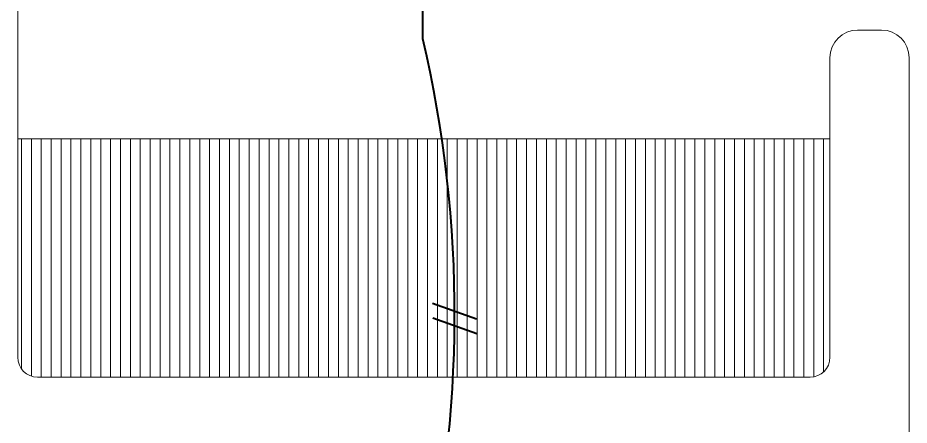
# Model space of a CAD drawing. Header units: metres. Extents: x 14 to 2416, y -346 to 476.
# Drawn here: x 146.327 to 148.577, y -82.392 to -81.364 of the extents above; entities that cross this region are included whole.
import ezdxf

# ---------------------------------------------------------------- set-up
doc = ezdxf.new("R2010")
doc.units = ezdxf.units.M
doc.linetypes.add('0', pattern=[0])
doc.layers.get('0').update_dxf_attribs({"linetype": '0', "lineweight": 20})
for name, color, linetype, lineweight in [('A-ANNO-TEXT', 20, 'Continuous', 13), ('A-WALL', 250, 'Continuous', 20), ('closets', 253, 'Continuous', 0), ('E Salida Luces', 22, 'Continuous', 40), ('E Tuberia Emp Losa', 22, 'Continuous', 40)]:
    doc.layers.add(name, color=color, linetype=linetype, lineweight=lineweight)

# ---------------------------------------------------------------- blocks, each defined once
blk = doc.blocks.new('PL BASE 2N NASAS 09')
at = {"layer": 'closets'}
h = blk.add_hatch(dxfattribs=at)
h.set_pattern_fill('LINE', color=256, scale=0.2, angle=90)
h.set_pattern_definition([(90, (-796.989285, 240.300376), (-0.025, 2e-18), [])])
edge = h.paths.add_edge_path()
edge.add_arc((173.8975, -21.3608), 0.05, 270, 360)
edge.add_line((173.9475, -21.3608), (173.9475, -20.8108))
edge.add_line((173.9475, -20.8108), (171.8975, -20.8108))
edge.add_line((171.8975, -20.8108), (171.8975, -21.3608))
edge.add_arc((171.9475, -21.3608), 0.05, 180, 270)
edge.add_line((171.9475, -21.4108), (173.8975, -21.4108))
at = {"layer": 'A-WALL'}
for p, q in [((171.8975, -19.4117), (171.8975, -21.3617)), ((174.0175, -20.5358), (174.0775, -20.5358)), ((173.9475, -20.6058), (173.9475, -21.3617)), ((174.1475, -23.8682), (174.1475, -20.6058)), ((171.9475, -21.4117), (173.8975, -21.4117))]:
    blk.add_line(p, q, dxfattribs=at)
for centre, radius, start, end in [((174.0175, -20.6058), 0.07, 90, 180), ((174.0775, -20.6058), 0.07, 0, 90), ((171.9475, -21.3617), 0.05, 180, 270), ((173.8975, -21.3617), 0.05, 270, 360)]:
    blk.add_arc(centre, radius, start, end, dxfattribs=at)
at = {"layer": 'closets'}
blk.add_line((171.8975, -20.8108), (173.9475, -20.8108), dxfattribs=at)
blk = doc.blocks.new('PL MUEBLES 2N NASAS 09')
blk.add_blockref('PL BASE 2N NASAS 09', (49.9143, 62.717))
blk = doc.blocks.new('A$C595364de')
blk.add_blockref('PL MUEBLES 2N NASAS 09', (-199.5618, -36.6052))
blk = doc.blocks.new('*U500')
at = {"layer": 'E Salida Luces', "linetype": 'Continuous'}
for p, q in [((0, 0.3583), (0, 0.1807)), ((-0.3576, 0.0007), (-0.18, 0.0007)), ((0.18, 0.0007), (0.3576, 0.0007)), ((0, -0.1793), (0, -0.3569))]:
    blk.add_line(p, q, dxfattribs=at)
blk.add_circle((0, 0.0007), 0.18, dxfattribs=at)
blk = doc.blocks.new('*U370')
for p, q in [((0.025, 1.368), (-1.049, -1.483)), ((0.987, 1.368), (-0.088, -1.483))]:
    blk.add_line(p, q)
blk = doc.blocks.new('*U465')
at = {"xscale": 0.03937007874015751, "yscale": 0.03937007874015751, "zscale": 0.03937007874015751, "rotation": 1.172840678345944}
blk.add_blockref('*U370', (0.0012, 0.0023), dxfattribs=at)

msp = doc.modelspace()

# ---------------------------------------------------------------- linework, layer by layer
at = {"layer": 'E Salida Luces'}
msp.add_arc((144.3825, -82.1125), 3.0468, 346.4277, 13.1896, dxfattribs=at)

# ---------------------------------------------------------------- block references
at = {"layer": 'A-ANNO-TEXT'}
msp.add_blockref('A$C595364de', (124.0766, -86.9711), dxfattribs=at)
at = {"layer": 'E Salida Luces', "xscale": 0.4, "yscale": 0.4, "zscale": 0.4, "rotation": 180}
msp.add_blockref('*U500', (147.349, -81.274), dxfattribs=at)
at = {"layer": 'E Tuberia Emp Losa', "xscale": 0.9842519685039597, "yscale": 0.9842519685039597, "zscale": 0.9842519685039597, "rotation": 90.00000000000001}
msp.add_blockref('*U465', (147.4294, -82.1227), dxfattribs=at)

doc.saveas('drawing.dxf')
